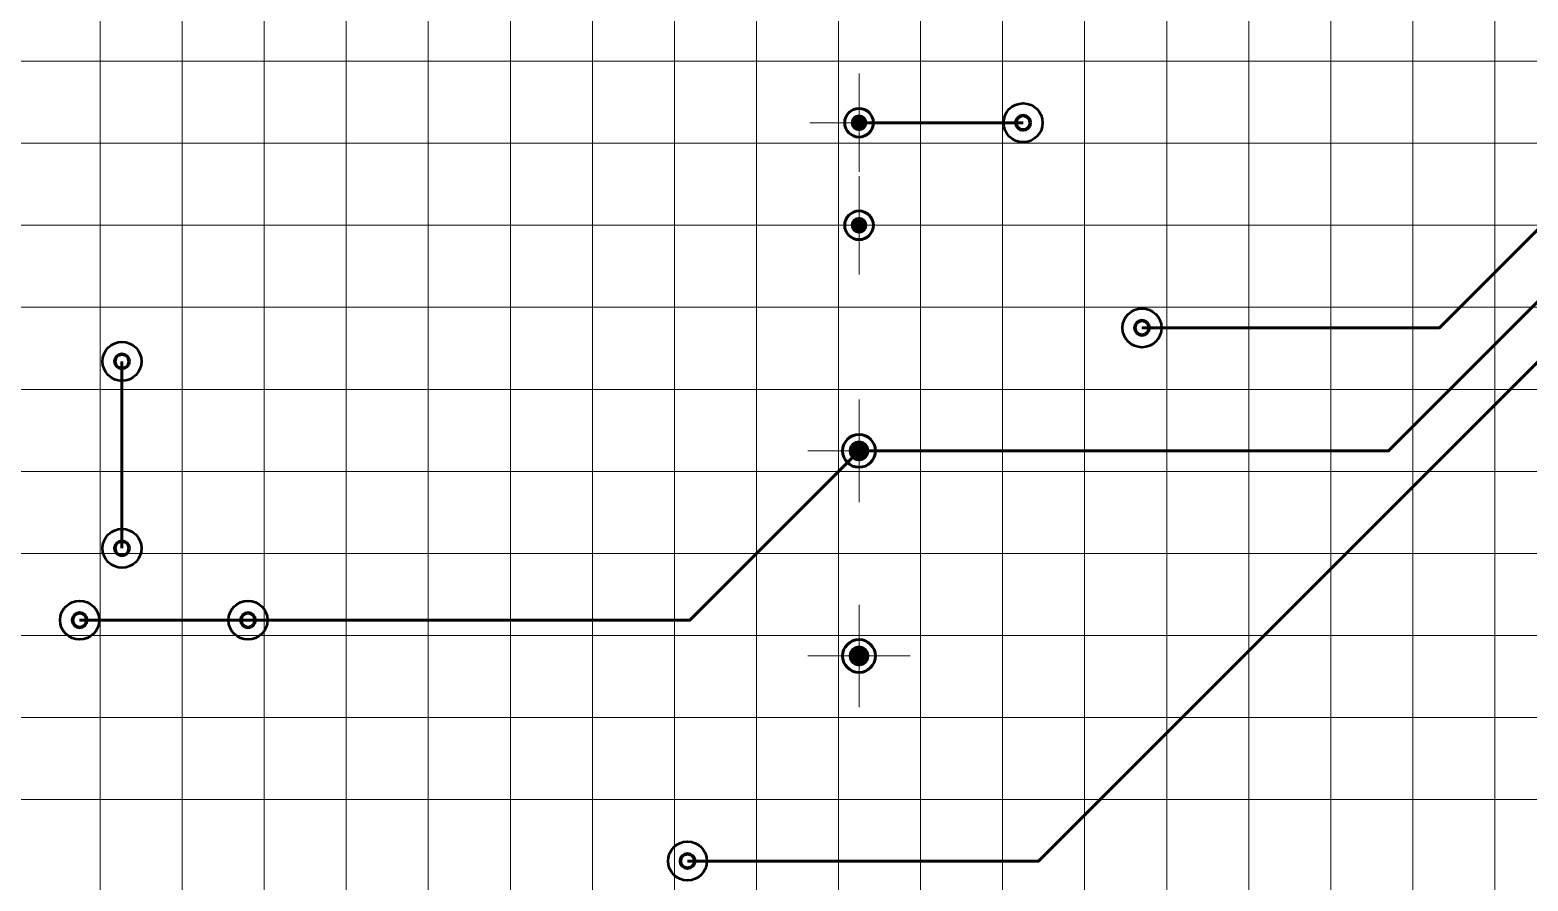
# Model space of a CAD drawing. Extents: x 260 to 1101, y 70 to 664.
# Drawn here: x 806.7 to 879.8, y 430.2 to 471.7 of the extents above; entities that cross this region are included whole.
import ezdxf

# ---------------------------------------------------------------- set-up
doc = ezdxf.new("R2010")
doc.units = 0
doc.header["$MEASUREMENT"] = 0
doc.layers.add('PDF _Геометрия', color=7, linetype='CONTINUOUS')
doc.layers.add('PDF _Сплошная заливка', color=7, linetype='CONTINUOUS')

msp = doc.modelspace()

# ---------------------------------------------------------------- hatches: boundary and pattern name
at = {"layer": 'PDF _Сплошная заливка', "transparency": 33554559}
for points in [[(847.171, 467.151), (847.171, 467.558), (847.014, 467.527), (846.882, 467.439), (846.794, 467.307), (846.763, 467.151)], [(847.171, 462.151), (847.171, 462.559), (847.014, 462.527), (846.882, 462.439), (846.794, 462.307), (846.763, 462.151)], [(847.171, 451.151), (847.68, 451.151), (847.642, 451.346), (847.531, 451.511), (847.366, 451.622), (847.171, 451.661)], [(847.171, 441.151), (847.68, 441.151), (847.642, 441.346), (847.531, 441.511), (847.366, 441.622), (847.171, 441.661)]]:
    msp.add_hatch(color=256, dxfattribs=at).paths.add_polyline_path(points)
at = {"layer": 'PDF _Сплошная заливка', "true_color": 0xffffff, "transparency": 33554559}
for points in [[(847.578, 467.151), (847.547, 467.307), (847.459, 467.439), (847.327, 467.527), (847.171, 467.558), (847.171, 467.151)], [(846.763, 467.151), (846.794, 466.995), (846.882, 466.862), (847.014, 466.774), (847.171, 466.743), (847.171, 467.151)], [(847.171, 466.743), (847.327, 466.774), (847.459, 466.862), (847.547, 466.995), (847.578, 467.151), (847.171, 467.151)], [(847.578, 462.151), (847.547, 462.307), (847.459, 462.439), (847.327, 462.527), (847.171, 462.559), (847.171, 462.151)], [(846.763, 462.151), (846.794, 461.995), (846.882, 461.862), (847.014, 461.774), (847.171, 461.743), (847.171, 462.151)], [(847.171, 461.743), (847.327, 461.774), (847.459, 461.862), (847.547, 461.995), (847.578, 462.151), (847.171, 462.151)], [(847.171, 451.661), (846.975, 451.622), (846.81, 451.511), (846.699, 451.346), (846.661, 451.151), (847.171, 451.151)], [(846.661, 451.151), (846.699, 450.956), (846.81, 450.79), (846.975, 450.68), (847.171, 450.641), (847.171, 451.151)], [(847.171, 450.641), (847.366, 450.68), (847.531, 450.79), (847.642, 450.956), (847.68, 451.151), (847.171, 451.151)], [(847.171, 441.661), (846.975, 441.622), (846.81, 441.511), (846.699, 441.346), (846.661, 441.151), (847.171, 441.151)], [(846.661, 441.151), (846.699, 440.956), (846.81, 440.79), (846.975, 440.68), (847.171, 440.641), (847.171, 441.151)], [(847.171, 440.641), (847.366, 440.68), (847.531, 440.79), (847.642, 440.956), (847.68, 441.151), (847.171, 441.151)]]:
    msp.add_hatch(color=7, dxfattribs=at).paths.add_polyline_path(points)

# ---------------------------------------------------------------- linework, layer by layer
at = {"layer": 'PDF _Геометрия', "lineweight": 20}
for points in [[(810.163, 399.671), (810.163, 402.151), (810.163, 562.151)], [(814.165, 400.911), (814.165, 402.151), (814.165, 562.151)], [(818.165, 399.671), (818.165, 402.151), (818.165, 562.151)], [(822.166, 400.911), (822.166, 402.151), (822.166, 562.151)], [(826.167, 399.671), (826.167, 402.151), (826.167, 562.151)], [(830.167, 400.911), (830.167, 402.151), (830.167, 562.151)], [(834.168, 399.671), (834.168, 402.151), (834.168, 562.151)], [(838.169, 400.911), (838.169, 402.151), (838.169, 562.151)], [(842.17, 399.671), (842.17, 402.151), (842.17, 562.151)], [(846.17, 400.911), (846.17, 402.151), (846.17, 562.151)], [(850.171, 399.671), (850.171, 402.151), (850.171, 562.151)], [(854.172, 400.911), (854.172, 402.151), (854.172, 562.151)], [(858.173, 399.671), (858.173, 402.151), (858.173, 562.151)], [(862.173, 400.911), (862.173, 402.151), (862.173, 562.151)], [(866.174, 399.671), (866.174, 402.151), (866.174, 562.151)], [(870.175, 400.911), (870.175, 402.151), (870.175, 562.151)], [(874.176, 399.671), (874.176, 402.151), (874.176, 562.151)], [(878.176, 400.911), (878.176, 402.151), (878.176, 562.151)], [(770.156, 470.151), (1010.201, 470.151), (1011.441, 470.151)], [(847.171, 464.751), (847.171, 469.551)], [(844.77, 467.151), (849.571, 467.151)], [(770.156, 466.151), (1010.201, 466.151), (1012.681, 466.151)], [(847.171, 459.751), (847.171, 464.551)], [(770.156, 462.151), (1010.201, 462.151), (1011.441, 462.151)], [(844.77, 462.151), (849.571, 462.151)], [(770.156, 458.151), (1010.201, 458.151), (1012.681, 458.151)], [(770.156, 454.151), (1010.201, 454.151), (1011.441, 454.151)], [(847.171, 448.651), (847.171, 453.651)], [(844.67, 451.151), (849.671, 451.151)], [(770.156, 450.151), (1010.201, 450.151), (1012.681, 450.151)], [(770.156, 446.151), (1010.201, 446.151), (1011.441, 446.151)], [(847.171, 438.651), (847.171, 443.651)], [(770.156, 442.151), (1010.201, 442.151), (1012.681, 442.151)], [(844.67, 441.151), (849.671, 441.151)], [(770.156, 438.151), (1010.201, 438.151), (1011.441, 438.151)], [(770.156, 434.151), (1010.201, 434.151), (1012.681, 434.151)]]:
    msp.add_lwpolyline(points, dxfattribs=at)
at = {"layer": 'PDF _Геометрия', "lineweight": 60}
for points in [[(860.97, 457.151), (875.482, 457.151), (906.8, 488.463), (918.842, 488.463), (928.597, 478.71), (954.256, 478.71), (955.527, 477.44), (955.527, 462.86), (958.169, 460.218), (979.813, 460.218), (1001.199, 481.6), (1001.199, 517.151)], [(809.163, 442.896), (817.376, 442.896), (838.914, 442.896), (847.171, 451.151), (872.997, 451.151), (908.003, 486.151)], [(838.807, 431.151), (855.93, 431.151), (886.68, 461.895), (927.835, 461.895), (933.221, 467.28)], [(847.171, 467.151), (855.172, 467.151)], [(811.228, 446.401), (811.228, 455.515)]]:
    msp.add_lwpolyline(points, dxfattribs=at)
for centre, radius in [((847.171, 467.151), 0.7), ((847.171, 462.151), 0.7), ((847.171, 451.15), 0.8), ((847.171, 441.151), 0.8)]:
    msp.add_circle(centre, radius, dxfattribs=at)
at = {"layer": 'PDF _Геометрия', "lineweight": 50}
for centre in [(855.172, 467.151), (860.97, 457.15), (811.228, 455.515), (811.228, 446.401), (809.163, 442.896), (817.376, 442.896), (838.807, 431.151)]:
    msp.add_circle(centre, 0.95, dxfattribs=at)
at = {"layer": 'PDF _Геометрия', "color": 7, "lineweight": 70, "true_color": 0xffffff}
for centre in [(855.172, 467.151), (860.97, 457.151), (811.228, 455.515), (811.228, 446.401), (809.163, 442.896), (817.376, 442.896), (838.807, 431.151)]:
    msp.add_circle(centre, 0.35, dxfattribs=at)

doc.saveas('drawing.dxf')
